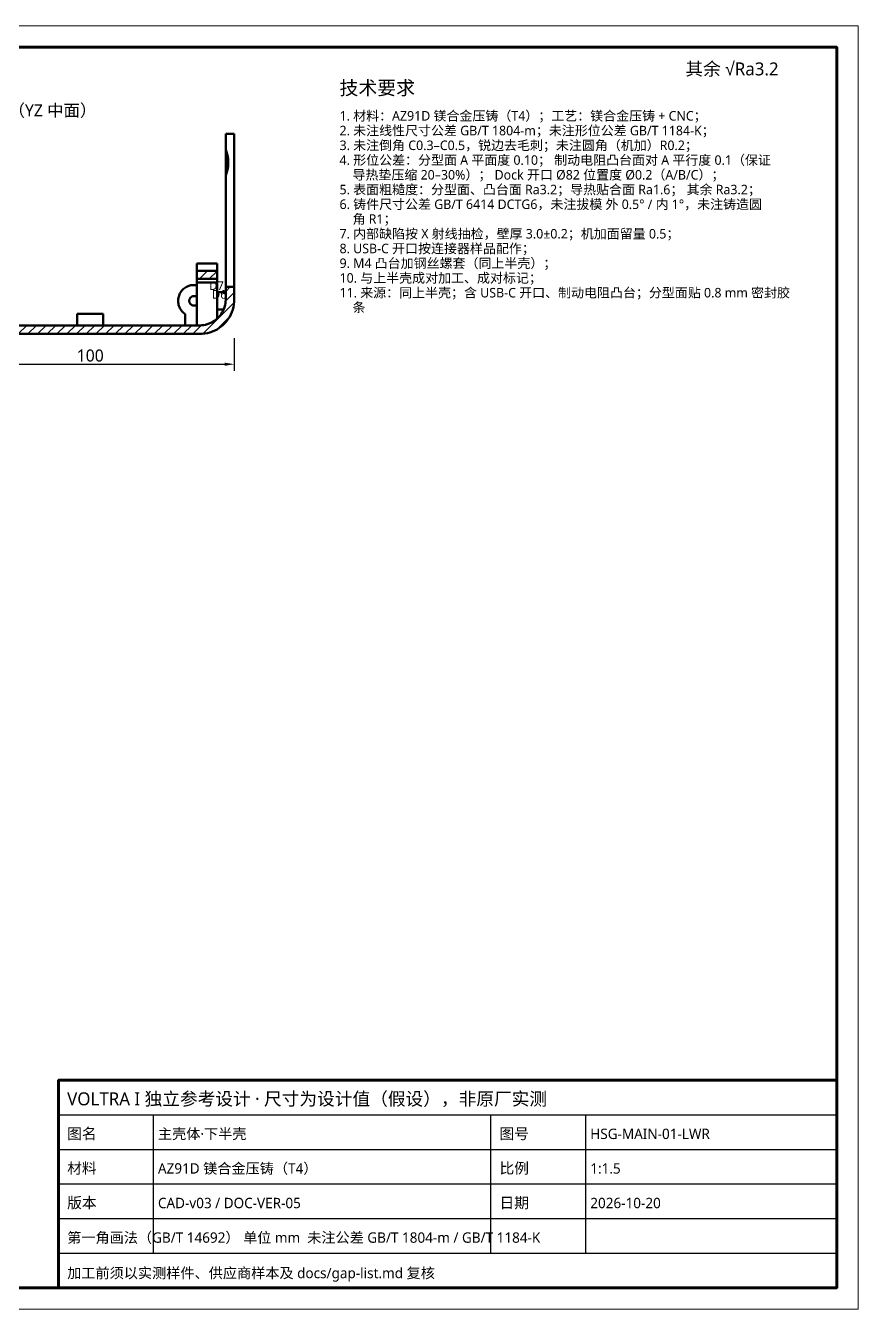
# Model space of a CAD drawing. Header units: millimetres. Extents: x 0 to 420, y 0 to 297.
# Drawn here: x 227.4 to 420, y 0 to 297 of the extents above; entities that cross this region are included whole.
import ezdxf

# ---------------------------------------------------------------- set-up
doc = ezdxf.new("R2010")
doc.units = ezdxf.units.MM
for name, color, linetype, lineweight in [('DIM', 3, 'CONTINUOUS', 18), ('FRAME', 7, 'CONTINUOUS', 70), ('HATCH', 8, 'CONTINUOUS', 13), ('TEXT', 7, 'CONTINUOUS', 25), ('VISIBLE', 7, 'CONTINUOUS', 50)]:
    doc.layers.add(name, color=color, linetype=linetype, lineweight=lineweight)
doc.styles.add('CJK', font='NotoSansCJK-Regular.ttc')
doc.dimstyles.new('GB', dxfattribs={"dimtxt": 2.8, "dimasz": 2.2, "dimexe": 1.5, "dimexo": 1, "dimgap": 0.6, "dimtad": 1, "dimlfac": 100, "dimzin": 12, "dimdsep": 46, "dimtxsty": 'CJK', "dimcen": 2.5, "dimazin": 3, "dimtfac": 0.5, "dimtmove": 2, "dimatfit": 3})

msp = doc.modelspace()

# ---------------------------------------------------------------- hatches: boundary and pattern name
at = {"layer": 'HATCH'}
h = msp.add_hatch(dxfattribs=at)
h.set_pattern_fill('ANSI31', scale=0.5)
h.paths.add_polyline_path([(217, 225.66667), (216.41956, 225.68775), (215.84219, 225.75089), (215.27091, 225.85576), (214.70876, 226.0018), (214.15867, 226.18824), (213.62357, 226.4141), (213.10626, 226.67819), (212.60948, 226.97912), (212.13584, 227.31529), (211.68784, 227.68495), (211.26784, 228.08614), (210.87805, 228.51674), (210.52054, 228.97449), (210.19717, 229.45697), (209.90967, 229.96164), (209.65954, 230.48584), (209.4481, 231.0268), (209.27647, 231.58169), (209.14556, 232.14756), (209.05604, 232.72144), (209.00839, 233.3003), (209, 233.88111), (209, 234.46206), (209, 235.04301), (209, 235.62395), (209, 236.2049), (209, 236.78585), (209, 237.36679), (209, 237.94774), (209, 238.52869), (209, 239.10963), (209, 239.69058), (209, 240.27152), (209, 240.85247), (209, 241.43342), (209, 242.01436), (209, 242.59531), (209, 243.17626), (209, 243.7572), (209, 244.33815), (209, 244.91909), (209, 245.50004), (209, 246.08099), (209, 246.66193), (209, 247.24288), (209, 247.82383), (209, 248.40477), (209, 248.98572), (209, 249.56667), (209, 250.14761), (209, 250.72856), (209, 251.3095), (209, 251.89045), (209, 252.4714), (209, 253.05234), (209, 253.63329), (209, 254.21424), (209, 254.79518), (209, 255.37613), (209, 255.95707), (209, 256.53802), (209, 257.11897), (209, 257.69991), (209, 258.28086), (209, 258.86181), (209, 259.44275), (209, 260.0237), (209, 260.60465), (209, 261.18559), (209, 261.76654), (209, 262.34748), (209, 262.92843), (209, 263.50938), (209, 264.09032), (209, 264.67127), (209, 265.25222), (209, 265.83316), (209, 266.41411), (209, 266.99505), (209, 267.576), (209, 268.15695), (209, 268.73789), (209, 269.31884), (209, 269.89979), (209, 270.48073), (209, 271.06168), (209, 271.64263), (209.22357, 272), (209.80452, 272), (210.38546, 272), (210.96641, 272), (211, 271.45264), (211, 270.8717), (211, 270.29075), (211, 269.7098), (211, 269.12886), (211, 268.54791), (211, 267.96697), (211, 267.38602), (211, 266.80507), (211, 266.22413), (211, 265.64318), (211, 265.06223), (211, 264.48129), (211, 263.90034), (211, 263.31939), (211, 262.73845), (211, 262.1575), (211, 261.57656), (211, 260.99561), (211, 260.41466), (211, 259.83372), (211, 259.25277), (211, 258.67182), (211, 258.09088), (211, 257.50993), (211, 256.92899), (211, 256.34804), (211, 255.76709), (211, 255.18615), (211, 254.6052), (211, 254.02425), (211, 253.44331), (211, 252.86236), (211, 252.28141), (211, 251.70047), (211, 251.11952), (211, 250.53858), (211, 249.95763), (211, 249.37668), (211, 248.79574), (211, 248.21479), (211, 247.63384), (211, 247.0529), (211, 246.47195), (211, 245.89101), (211, 245.31006), (211, 244.72911), (211, 244.14817), (211, 243.56722), (211, 242.98627), (211, 242.40533), (211, 241.82438), (211, 241.24343), (211, 240.66249), (211, 240.08154), (211, 239.5006), (211, 238.91965), (211, 238.3387), (211, 237.75776), (211, 237.17681), (211, 236.59586), (211, 236.01492), (211, 235.43397), (211, 234.85303), (211, 234.27208), (211, 233.69113), (211.02579, 233.11098), (211.10749, 232.53604), (211.24439, 231.97169), (211.43521, 231.42321), (211.67815, 230.89576), (211.97095, 230.39425), (212.31086, 229.92341), (212.6947, 229.48763), (213.11886, 229.09099), (213.57939, 228.73722), (214.07195, 228.42963), (214.59195, 228.1711), (215.1345, 227.96404), (215.69453, 227.81041), (216.26679, 227.71164), (216.84591, 227.66865), (217.42684, 227.66667), (218.00779, 227.66667), (218.58874, 227.66667), (219.16968, 227.66667), (219.75063, 227.66667), (220.33157, 227.66667), (220.91252, 227.66667), (221.49347, 227.66667), (222.07441, 227.66667), (222.65536, 227.66667), (223.23631, 227.66667), (223.81725, 227.66667), (224.3982, 227.66667), (224.97915, 227.66667), (225.56009, 227.66667), (226.14104, 227.66667), (226.72198, 227.66667), (227.30293, 227.66667), (227.88388, 227.66667), (228.46482, 227.66667), (229.04577, 227.66667), (229.62672, 227.66667), (230.20766, 227.66667), (230.78861, 227.66667), (231.36955, 227.66667), (231.9505, 227.66667), (232.53145, 227.66667), (233.11239, 227.66667), (233.69334, 227.66667), (234.27429, 227.66667), (234.85523, 227.66667), (235.43618, 227.66667), (236.01713, 227.66667), (236.59807, 227.66667), (237.17902, 227.66667), (237.75996, 227.66667), (238.34091, 227.66667), (238.92186, 227.66667), (239.5028, 227.66667), (240.08375, 227.66667), (240.6647, 227.66667), (241.24564, 227.66667), (241.82659, 227.66667), (242.40753, 227.66667), (242.98848, 227.66667), (243.56943, 227.66667), (244.15037, 227.66667), (244.73132, 227.66667), (245.31227, 227.66667), (245.89321, 227.66667), (246.47416, 227.66667), (247.05511, 227.66667), (247.63605, 227.66667), (248.217, 227.66667), (248.79794, 227.66667), (249.37889, 227.66667), (249.95984, 227.66667), (250.54078, 227.66667), (251.12173, 227.66667), (251.70268, 227.66667), (252.28362, 227.66667), (252.86457, 227.66667), (253.44551, 227.66667), (254.02646, 227.66667), (254.60741, 227.66667), (255.18835, 227.66667), (255.7693, 227.66667), (256.35025, 227.66667), (256.93119, 227.66667), (257.51214, 227.66667), (258.09309, 227.66667), (258.67403, 227.66667), (259.25498, 227.66667), (259.83592, 227.66667), (260.41687, 227.66667), (260.99782, 227.66667), (261.57876, 227.66667), (262.15971, 227.66667), (262.74066, 227.66667), (263.3216, 227.66667), (263.90255, 227.66667), (264.48349, 227.66667), (265.06444, 227.66667), (265.64539, 227.66667), (266.22633, 227.66667), (266.80728, 227.66667), (267.38823, 227.66667), (267.96904, 227.67429), (268.54693, 227.73159), (269.11657, 227.84449), (269.67263, 228.01192), (270.20989, 228.23233), (270.72334, 228.50365), (271.20814, 228.82333), (271.65978, 229.18838), (272.07401, 229.59538), (272.44695, 230.04052), (272.77511, 230.51963), (273.05541, 231.02822), (273.28524, 231.56153), (273.46244, 232.11455), (273.58534, 232.68212), (273.65279, 233.2589), (273.66667, 233.83954), (273.66667, 234.42048), (273.66667, 235.00143), (273.66667, 235.58237), (273.66667, 236.16332), (273.83663, 236.57431), (274.41757, 236.57431), (274.99852, 236.57431), (275.57947, 236.57431), (275.66667, 236.08056), (275.66667, 235.49962), (275.66667, 234.91867), (275.66667, 234.33772), (275.66667, 233.75678), (275.65161, 233.17614), (275.59498, 232.59809), (275.49655, 232.02567), (275.35686, 231.4619), (275.17662, 230.90975), (274.9568, 230.37214), (274.69856, 229.85189), (274.40325, 229.35175), (274.07242, 228.87435), (273.70784, 228.42222), (273.31141, 227.99772), (272.88522, 227.60311), (272.43153, 227.24047), (271.95272, 226.91169), (271.45132, 226.61852), (270.92997, 226.3625), (270.39142, 226.14498), (269.83851, 225.96712), (269.27415, 225.82983), (268.70132, 225.73385), (268.12303, 225.67969), (267.54233, 225.66667), (266.96138, 225.66667), (266.38044, 225.66667), (265.79949, 225.66667), (265.21854, 225.66667), (264.6376, 225.66667), (264.05665, 225.66667), (263.47571, 225.66667), (262.89476, 225.66667), (262.31381, 225.66667), (261.73287, 225.66667), (261.15192, 225.66667), (260.57097, 225.66667), (259.99003, 225.66667), (259.40908, 225.66667), (258.82813, 225.66667), (258.24719, 225.66667), (257.66624, 225.66667), (257.0853, 225.66667), (256.50435, 225.66667), (255.9234, 225.66667), (255.34246, 225.66667), (254.76151, 225.66667), (254.18056, 225.66667), (253.59962, 225.66667), (253.01867, 225.66667), (252.43773, 225.66667), (251.85678, 225.66667), (251.27583, 225.66667), (250.69489, 225.66667), (250.11394, 225.66667), (249.53299, 225.66667), (248.95205, 225.66667), (248.3711, 225.66667), (247.79015, 225.66667), (247.20921, 225.66667), (246.62826, 225.66667), (246.04732, 225.66667), (245.46637, 225.66667), (244.88542, 225.66667), (244.30448, 225.66667), (243.72353, 225.66667), (243.14258, 225.66667), (242.56164, 225.66667), (241.98069, 225.66667), (241.39975, 225.66667), (240.8188, 225.66667), (240.23785, 225.66667), (239.65691, 225.66667), (239.07596, 225.66667), (238.49501, 225.66667), (237.91407, 225.66667), (237.33312, 225.66667), (236.75217, 225.66667), (236.17123, 225.66667), (235.59028, 225.66667), (235.00934, 225.66667), (234.42839, 225.66667), (233.84744, 225.66667), (233.2665, 225.66667), (232.68555, 225.66667), (232.1046, 225.66667), (231.52366, 225.66667), (230.94271, 225.66667), (230.36177, 225.66667), (229.78082, 225.66667), (229.19987, 225.66667), (228.61893, 225.66667), (228.03798, 225.66667), (227.45703, 225.66667), (226.87609, 225.66667), (226.29514, 225.66667), (225.71419, 225.66667), (225.13325, 225.66667), (224.5523, 225.66667), (223.97136, 225.66667), (223.39041, 225.66667), (222.80946, 225.66667), (222.22852, 225.66667), (221.64757, 225.66667), (221.06662, 225.66667), (220.48568, 225.66667), (219.90473, 225.66667), (219.32379, 225.66667), (218.74284, 225.66667), (218.16189, 225.66667), (217.58095, 225.66667), (217, 225.66667)])
h = msp.add_hatch(dxfattribs=at)
h.set_pattern_fill('ANSI31', scale=0.5)
h.paths.add_polyline_path([(271.66667, 238.40537), (271.46284, 238.40537), (271.259, 238.40537), (271.05517, 238.40537), (270.85134, 238.40537), (270.64751, 238.40537), (270.44368, 238.40537), (270.23985, 238.40537), (270.03602, 238.40537), (269.83219, 238.40537), (269.62836, 238.40537), (269.42453, 238.40537), (269.2207, 238.40537), (269.01687, 238.40537), (268.81303, 238.40537), (268.6092, 238.40537), (268.40537, 238.40537), (268.20154, 238.40537), (267.99771, 238.40537), (267.79388, 238.40537), (267.59005, 238.40537), (267.38622, 238.40537), (267.18239, 238.40537), (267, 238.42682), (267, 238.63065), (267, 238.83448), (267, 239.03831), (267, 239.24214), (267, 239.44597), (267, 239.6498), (267, 239.85363), (267, 240.05746), (267, 240.26129), (267.20383, 240.26129), (267.40766, 240.26129), (267.61149, 240.26129), (267.81532, 240.26129), (268.01915, 240.26129), (268.22299, 240.26129), (268.42682, 240.26129), (268.63065, 240.26129), (268.83448, 240.26129), (269.03831, 240.26129), (269.24214, 240.26129), (269.44597, 240.26129), (269.6498, 240.26129), (269.85363, 240.26129), (270.05746, 240.26129), (270.26129, 240.26129), (270.46513, 240.26129), (270.66896, 240.26129), (270.87279, 240.26129), (271.07662, 240.26129), (271.28045, 240.26129), (271.48428, 240.26129), (271.66667, 240.23985), (271.66667, 240.03602), (271.66667, 239.83219), (271.66667, 239.62836), (271.66667, 239.42453), (271.66667, 239.2207), (271.66667, 239.01687), (271.66667, 238.81303), (271.66667, 238.6092), (271.66667, 238.40537)])

# ---------------------------------------------------------------- linework, layer by layer
at = {"layer": 'FRAME', "lineweight": 18}
msp.add_lwpolyline([(0, 0), (420, 0), (420, 297), (0, 297)], close=True, dxfattribs=at)
at = {"layer": 'FRAME'}
for points in [[(25, 5), (415, 5), (415, 292), (25, 292)], [(235, 5), (415, 5), (415, 53), (235, 53)]]:
    msp.add_lwpolyline(points, close=True, dxfattribs=at)
at = {"layer": 'TEXT'}
for p, q in [((235, 45), (415, 45)), ((257, 13), (257, 45)), ((335, 13), (335, 45)), ((357, 13), (357, 45)), ((235, 37), (415, 37)), ((235, 29), (415, 29)), ((235, 21), (415, 21)), ((235, 13), (415, 13))]:
    msp.add_line(p, q, dxfattribs=at)
at = {"layer": 'VISIBLE'}
for points in [[(273.66667, 272), (275.66667, 272)], [(273.66667, 272), (273.66667, 268.31997)], [(275.66667, 272), (275.66667, 239.33333)], [(273.86327, 267.79839), (273.66667, 268.31997)], [(273.66667, 268.31997), (273.66667, 262.3467)], [(274.02179, 267.26401), (273.86327, 267.79839)], [(274.1414, 266.7196), (274.02179, 267.26401)], [(274.22149, 266.16798), (274.1414, 266.7196)], [(274.1414, 263.94707), (274.22149, 264.49868)], [(274.26164, 265.61203), (274.22149, 266.16798)], [(274.22149, 264.49868), (274.26164, 265.05463)], [(274.26164, 265.05463), (274.26164, 265.61203)], [(273.66667, 262.3467), (273.86327, 262.86827)], [(273.66667, 262.3467), (273.66667, 239.33333)], [(273.86327, 262.86827), (274.02179, 263.40266)], [(274.02179, 263.40266), (274.1414, 263.94707)], [(267, 242), (267, 241.99942)], [(268.30392, 242), (267, 242)], [(267, 241.99942), (267, 241.98785)], [(267, 241.98785), (267, 241.96148)], [(267, 241.96148), (267, 241.92048)], [(267, 241.92048), (267, 241.86506)], [(267, 241.86506), (267, 241.79554)], [(267, 241.79554), (267, 241.7123)], [(267, 241.7123), (267, 241.6158)], [(267, 241.6158), (267, 241.50659)], [(267, 241.50659), (267, 241.38528)], [(267, 241.38528), (267, 241.25253)], [(267, 241.25253), (267, 241.10909)], [(267, 241.10909), (267, 240.95575)], [(267, 240.95575), (267, 240.79338)], [(267, 240.79338), (267, 240.62287)], [(267, 240.62287), (267, 240.44518)], [(268.30392, 242), (271.66667, 242)], [(271.66667, 241.99942), (271.66667, 242)], [(271.66667, 241.98785), (271.66667, 241.99942)], [(271.66667, 241.96148), (271.66667, 241.98785)], [(271.66667, 241.92048), (271.66667, 241.96148)], [(271.66667, 241.86506), (271.66667, 241.92048)], [(271.66667, 241.79554), (271.66667, 241.86506)], [(271.66667, 241.7123), (271.66667, 241.79554)], [(271.66667, 241.6158), (271.66667, 241.7123)], [(271.66667, 241.50659), (271.66667, 241.6158)], [(271.66667, 241.38528), (271.66667, 241.50659)], [(271.66667, 241.25253), (271.66667, 241.38528)], [(271.66667, 241.10909), (271.66667, 241.25253)], [(271.66667, 240.95575), (271.66667, 241.10909)], [(271.66667, 240.79338), (271.66667, 240.95575)], [(271.66667, 240.62287), (271.66667, 240.79338)], [(271.66667, 240.44518), (271.66667, 240.62287)], [(267, 240.44518), (267, 240.26129)], [(271.66667, 240.26129), (267, 240.26129)], [(267, 238.40537), (267, 240.26129)], [(271.66667, 238.40537), (267, 238.40537)], [(267, 238.40537), (267, 238.22438)], [(267, 238.22438), (267, 238.04938)], [(267, 238.04938), (267, 237.8813)], [(267, 237.8813), (267, 237.72105)], [(267, 237.72105), (267, 237.5695)], [(271.66667, 240.26129), (271.66667, 240.44518)], [(271.66667, 238.40537), (271.66667, 240.26129)], [(271.66667, 238.22438), (271.66667, 238.40537)], [(271.66667, 238.04938), (271.66667, 238.22438)], [(271.66667, 237.8813), (271.66667, 238.04938)], [(271.66667, 237.72105), (271.66667, 237.8813)], [(271.66667, 237.5695), (271.66667, 237.72105)], [(273.66667, 239.01947), (273.66667, 239.33333)], [(273.66667, 238.70736), (273.66667, 239.01947)], [(273.66667, 238.39875), (273.66667, 238.70736)], [(273.66667, 238.09536), (273.66667, 238.39875)], [(273.66667, 237.7989), (273.66667, 238.09536)], [(273.66667, 237.51102), (273.66667, 237.7989)], [(275.66667, 239.01947), (275.66667, 239.33333)], [(275.66667, 238.70736), (275.66667, 239.01947)], [(275.66667, 238.39875), (275.66667, 238.70736)], [(275.66667, 238.09536), (275.66667, 238.39875)], [(275.66667, 237.7989), (275.66667, 238.09536)], [(275.66667, 237.51102), (275.66667, 237.7989)], [(262.87728, 234.55813), (262.97749, 234.81075)], [(262.97749, 234.81075), (263.09614, 235.05525)], [(263.09614, 235.05525), (263.23257, 235.2903)], [(263.23257, 235.2903), (263.38603, 235.51459)], [(263.38603, 235.51459), (263.55569, 235.7269)], [(263.55569, 235.7269), (263.74061, 235.92606)], [(263.74061, 235.92606), (263.93977, 236.11097)], [(263.93977, 236.11097), (264.15208, 236.28063)], [(264.15208, 236.28063), (264.37637, 236.4341)], [(264.37637, 236.4341), (264.61141, 236.57053)], [(264.61141, 236.57053), (264.85592, 236.68918)], [(264.85592, 236.68918), (265.10853, 236.78939)], [(265.10853, 236.78939), (265.36788, 236.87061)], [(265.36788, 236.87061), (265.63253, 236.93241)], [(265.63253, 236.93241), (265.90103, 236.97443)], [(265.90103, 236.97443), (266.17191, 236.99645)], [(266.17191, 236.99645), (266.44367, 236.99834)], [(266.44367, 236.99834), (266.71483, 236.9801)], [(266.71483, 236.9801), (266.98389, 236.94183)], [(266.98389, 236.94183), (267, 236.9383)], [(267, 227.66667), (267, 237.5695)], [(271.66667, 237.5695), (267, 237.5695)], [(271.66667, 229.19862), (271.66667, 237.5695)], [(271.66667, 235.33333), (273.66667, 235.33333)], [(273.66667, 237.23333), (273.66667, 237.51102)], [(273.66667, 236.96739), (273.66667, 237.23333)], [(273.66667, 236.71468), (273.66667, 236.96739)], [(273.66667, 236.57431), (273.66667, 236.71468)], [(273.66667, 236.57431), (273.66667, 233.66667)], [(273.66667, 236.57431), (275.66667, 236.57431)], [(275.66667, 237.23333), (275.66667, 237.51102)], [(275.66667, 236.96739), (275.66667, 237.23333)], [(275.66667, 236.71468), (275.66667, 236.96739)], [(275.66667, 236.57431), (275.66667, 236.71468)], [(275.66667, 236.57431), (275.66667, 233.66667)], [(262.66833, 233.22299), (262.67022, 233.49476)], [(262.68657, 232.95184), (262.66833, 233.22299)], [(262.67022, 233.49476), (262.69224, 233.76563)], [(262.72484, 232.68277), (262.68657, 232.95184)], [(262.69224, 233.76563), (262.73426, 234.03413)], [(262.78294, 232.41729), (262.72484, 232.68277)], [(262.73426, 234.03413), (262.79605, 234.29878)], [(262.86054, 232.15683), (262.78294, 232.41729)], [(262.79605, 234.29878), (262.87728, 234.55813)], [(262.95722, 231.90284), (262.86054, 232.15683)], [(263.07245, 231.65671), (262.95722, 231.90284)], [(265.23333, 233.33333), (265.23641, 233.41554)], [(265.23641, 233.25113), (265.23333, 233.33333)], [(265.23641, 233.41554), (265.24562, 233.49728)], [(265.24562, 233.16939), (265.23641, 233.25113)], [(265.24562, 233.49728), (265.26091, 233.57811)], [(265.26091, 233.08856), (265.24562, 233.16939)], [(265.26091, 233.57811), (265.2822, 233.65756)], [(265.2822, 233.0091), (265.26091, 233.08856)], [(265.2822, 233.65756), (265.30937, 233.73521)], [(265.30937, 232.93146), (265.2822, 233.0091)], [(265.30937, 233.73521), (265.34227, 233.81061)], [(265.34227, 232.85606), (265.30937, 232.93146)], [(265.34227, 233.81061), (265.38071, 233.88333)], [(265.38071, 232.78333), (265.34227, 232.85606)], [(265.38071, 233.88333), (265.42447, 233.95299)], [(265.42447, 232.71368), (265.38071, 232.78333)], [(265.42447, 233.95299), (265.47332, 234.01917)], [(265.47332, 232.64749), (265.42447, 232.71368)], [(265.47332, 234.01917), (265.52698, 234.08152)], [(265.52698, 232.58514), (265.47332, 232.64749)], [(265.52698, 234.08152), (265.58514, 234.13969)], [(265.58514, 232.52698), (265.52698, 232.58514)], [(265.58514, 234.13969), (265.64749, 234.19335)], [(265.64749, 232.47332), (265.58514, 232.52698)], [(265.64749, 234.19335), (265.71368, 234.2422)], [(265.71368, 232.42447), (265.64749, 232.47332)], [(265.71368, 234.2422), (265.78333, 234.28596)], [(265.78333, 232.38071), (265.71368, 232.42447)], [(265.78333, 234.28596), (265.85606, 234.3244)], [(265.85606, 232.34227), (265.78333, 232.38071)], [(265.85606, 234.3244), (265.93146, 234.35729)], [(265.93146, 232.30937), (265.85606, 232.34227)], [(265.93146, 234.35729), (266.0091, 234.38446)], [(266.0091, 232.2822), (265.93146, 232.30937)], [(266.0091, 234.38446), (266.08856, 234.40575)], [(266.08856, 232.26091), (266.0091, 232.2822)], [(266.08856, 234.40575), (266.16939, 234.42105)], [(266.16939, 232.24562), (266.08856, 232.26091)], [(266.16939, 234.42105), (266.25113, 234.43026)], [(266.25113, 232.23641), (266.16939, 232.24562)], [(266.25113, 234.43026), (266.33333, 234.43333)], [(266.33333, 232.23333), (266.25113, 232.23641)], [(266.33333, 234.43333), (266.41554, 234.43026)], [(266.41554, 232.23641), (266.33333, 232.23333)], [(266.41554, 234.43026), (266.49728, 234.42105)], [(266.49728, 232.24562), (266.41554, 232.23641)], [(266.49728, 234.42105), (266.57811, 234.40575)], [(266.57811, 232.26091), (266.49728, 232.24562)], [(266.57811, 234.40575), (266.65756, 234.38446)], [(266.65756, 232.2822), (266.57811, 232.26091)], [(266.65756, 234.38446), (266.73521, 234.35729)], [(266.73521, 232.30937), (266.65756, 232.2822)], [(266.73521, 234.35729), (266.81061, 234.3244)], [(266.81061, 232.34227), (266.73521, 232.30937)], [(266.81061, 234.3244), (266.88333, 234.28596)], [(266.88333, 232.38071), (266.81061, 232.34227)], [(266.88333, 234.28596), (266.95299, 234.2422)], [(266.95299, 232.42447), (266.88333, 232.38071)], [(266.95299, 234.2422), (267, 234.2075)], [(267, 232.45917), (266.95299, 232.42447)], [(273.4001, 231.89814), (273.25191, 231.47462)], [(273.42288, 231.98314), (273.37046, 231.81341)], [(273.51623, 232.33154), (273.4001, 231.89814)], [(273.52877, 232.39782), (273.48836, 232.22751)], [(273.59965, 232.77241), (273.51623, 232.33154)], [(273.60476, 232.81777), (273.57729, 232.65424)], [(273.64989, 233.21829), (273.59965, 232.77241)], [(273.65075, 233.24134), (273.63683, 233.10235)], [(273.66667, 233.66667), (273.64989, 233.21829)], [(275.46609, 231.8865), (275.31125, 231.30863)], [(275.57731, 232.47433), (275.46609, 231.8865)], [(275.6443, 233.06883), (275.57731, 232.47433)], [(275.66667, 233.66667), (275.6443, 233.06883)], [(239.33333, 227.66667), (239.33333, 230.33333)], [(239.33333, 230.33333), (245.33333, 230.33333)], [(245.33333, 227.66667), (245.33333, 230.33333)], [(263.20559, 231.41979), (263.07245, 231.65671)], [(263.35591, 231.19338), (263.20559, 231.41979)], [(263.52259, 230.97872), (263.35591, 231.19338)], [(263.70472, 230.777), (263.52259, 230.97872)], [(263.90128, 230.58933), (263.70472, 230.777)], [(264.1112, 230.41673), (263.90128, 230.58933)], [(264.33333, 230.26015), (264.1112, 230.41673)], [(264.33333, 227.66667), (264.33333, 230.26015)], [(271.04659, 228.70923), (270.66667, 228.47051)], [(271.17915, 228.80707), (271.01002, 228.68625)], [(271.40761, 228.97568), (271.04659, 228.70923)], [(271.52937, 229.08047), (271.36853, 228.94684)], [(271.7477, 229.26836), (271.40761, 228.97568)], [(271.66667, 231.33333), (273.19027, 231.33333)], [(272.06498, 229.58563), (271.7477, 229.26836)], [(272.35766, 229.92573), (272.06498, 229.58563)], [(272.6241, 230.28675), (272.35766, 229.92573)], [(272.86282, 230.66667), (272.6241, 230.28675)], [(273.07248, 231.06336), (272.86282, 230.66667)], [(273.25191, 231.47462), (273.07248, 231.06336)], [(273.287, 231.57491), (273.22417, 231.41105)], [(274.27658, 229.16011), (273.92132, 228.67875)], [(274.59487, 229.66667), (274.27658, 229.16011)], [(274.87442, 230.1956), (274.59487, 229.66667)], [(275.11366, 230.74394), (274.87442, 230.1956)], [(275.31125, 231.30863), (275.11366, 230.74394)], [(267.66667, 227.66667), (217, 227.66667)], [(268.11505, 227.68344), (267.66667, 227.66667)], [(268.25641, 227.69937), (268.10964, 227.68324)], [(268.11826, 227.68381), (268.11391, 227.6834)], [(268.56092, 227.73368), (268.11505, 227.68344)], [(268.859, 225.75602), (268.26451, 225.68904)], [(268.72435, 227.7646), (268.55016, 227.73247)], [(269.00179, 227.8171), (268.56092, 227.73368)], [(269.44683, 225.86724), (268.859, 225.75602)], [(269.1694, 227.86201), (268.98584, 227.81408)], [(269.4352, 227.93323), (269.00179, 227.8171)], [(269.60045, 227.99105), (269.4143, 227.92763)], [(269.85871, 228.08142), (269.4352, 227.93323)], [(270.02471, 226.02208), (269.44683, 225.86724)], [(270.01826, 228.15104), (269.8332, 228.0725)], [(270.26997, 228.26085), (269.85871, 228.08142)], [(270.58939, 226.21968), (270.02471, 226.02208)], [(270.42177, 228.34108), (270.24025, 228.24789)], [(270.66667, 228.47051), (270.26997, 228.26085)], [(271.13774, 226.45892), (270.58939, 226.21968)], [(270.80933, 228.56016), (270.63324, 228.45285)], [(271.66667, 226.73846), (271.13774, 226.45892)], [(272.17323, 227.05676), (271.66667, 226.73846)], [(272.65459, 227.41201), (272.17323, 227.05676)], [(273.10805, 227.80225), (272.65459, 227.41201)], [(273.53108, 228.22528), (273.10805, 227.80225)], [(273.92132, 228.67875), (273.53108, 228.22528)], [(267.66667, 225.66667), (217, 225.66667)], [(268.26451, 225.68904), (267.66667, 225.66667)]]:
    msp.add_lwpolyline(points, dxfattribs=at)

# ---------------------------------------------------------------- texts
at = {"layer": 'DIM', "style": 'CJK'}
for s, p in [('D7', (269.83333, 235.83333)), ('D6', (270.5, 233.83333))]:
    msp.add_text(s, height=2, dxfattribs=at).set_placement(p)
at = {"layer": 'TEXT', "style": 'CJK'}
for s, height, p in [('其余 √Ra3.2', 3, (380, 285.5)), ('技术要求', 3.2, (300, 281)), ('剖视 A-A（YZ 中面）', 2.8, (209, 276)), ('1. 材料：AZ91D 镁合金压铸（T4）；工艺：镁合金压铸 + CNC；', 2.2, (300, 275.04)), ('2. 未注线性尺寸公差 GB/T 1804-m；未注形位公差 GB/T 1184-K；', 2.2, (300, 271.63)), ('3. 未注倒角 C0.3–C0.5，锐边去毛刺；未注圆角（机加）R0.2；', 2.2, (300, 268.22)), ('4. 形位公差：分型面 A 平面度 0.10； 制动电阻凸台面对 A 平行度 0.1（保证', 2.2, (300, 264.81)), ('\u3000导热垫压缩 20–30%）； Dock 开口 Ø82 位置度 Ø0.2（A/B/C）；', 2.2, (300, 261.4)), ('5. 表面粗糙度：分型面、凸台面 Ra3.2；导热贴合面 Ra1.6； 其余 Ra3.2；', 2.2, (300, 257.99)), ('6. 铸件尺寸公差 GB/T 6414 DCTG6，未注拔模 外 0.5° / 内 1°，未注铸造圆', 2.2, (300, 254.58)), ('\u3000角 R1；', 2.2, (300, 251.17)), ('7. 内部缺陷按 X 射线抽检，壁厚 3.0±0.2；机加面留量 0.5；', 2.2, (300, 247.76)), ('8. USB-C 开口按连接器样品配作；', 2.2, (300, 244.35)), ('9. M4 凸台加钢丝螺套（同上半壳）；', 2.2, (300, 240.94)), ('10. 与上半壳成对加工、成对标记；', 2.2, (300, 237.53)), ('11. 来源：同上半壳；含 USB-C 开口、制动电阻凸台；分型面贴 0.8 mm 密封胶', 2.2, (300, 234.12)), ('\u3000条', 2.2, (300, 230.71)), ('VOLTRA I 独立参考设计 · 尺寸为设计值（假设），非原厂实测', 3, (237, 47.2)), ('图名', 2.5, (237, 39.4)), ('主壳体·下半壳', 2.4, (258, 39.4)), ('图号', 2.5, (337, 39.4)), ('HSG-MAIN-01-LWR', 2.4, (358, 39.4)), ('材料', 2.5, (237, 31.4)), ('AZ91D 镁合金压铸（T4）', 2.4, (258, 31.4)), ('比例', 2.5, (337, 31.4)), ('1:1.5', 2.4, (358, 31.4)), ('版本', 2.5, (237, 23.4)), ('CAD-v03 / DOC-VER-05', 2.4, (258, 23.4)), ('日期', 2.5, (337, 23.4)), ('2026-10-20', 2.4, (358, 23.4)), ('第一角画法（GB/T 14692） 单位 mm  未注公差 GB/T 1804-m / GB/T 1184-K', 2.4, (237, 15.4)), ('加工前须以实测样件、供应商样本及 docs/gap-list.md 复核', 2.4, (237, 7.2))]:
    msp.add_text(s, height=height, dxfattribs=at).set_placement(p)

# ---------------------------------------------------------------- dimensions: what is measured, and where the dimension line sits
at = {"layer": 'DIM'}
msp.add_linear_dim(base=(209, 218.66667), p1=(209, 225.66667), p2=(275.66667, 225.66667), text='100', dimstyle='GB', dxfattribs=at).render()

doc.saveas('drawing.dxf')
